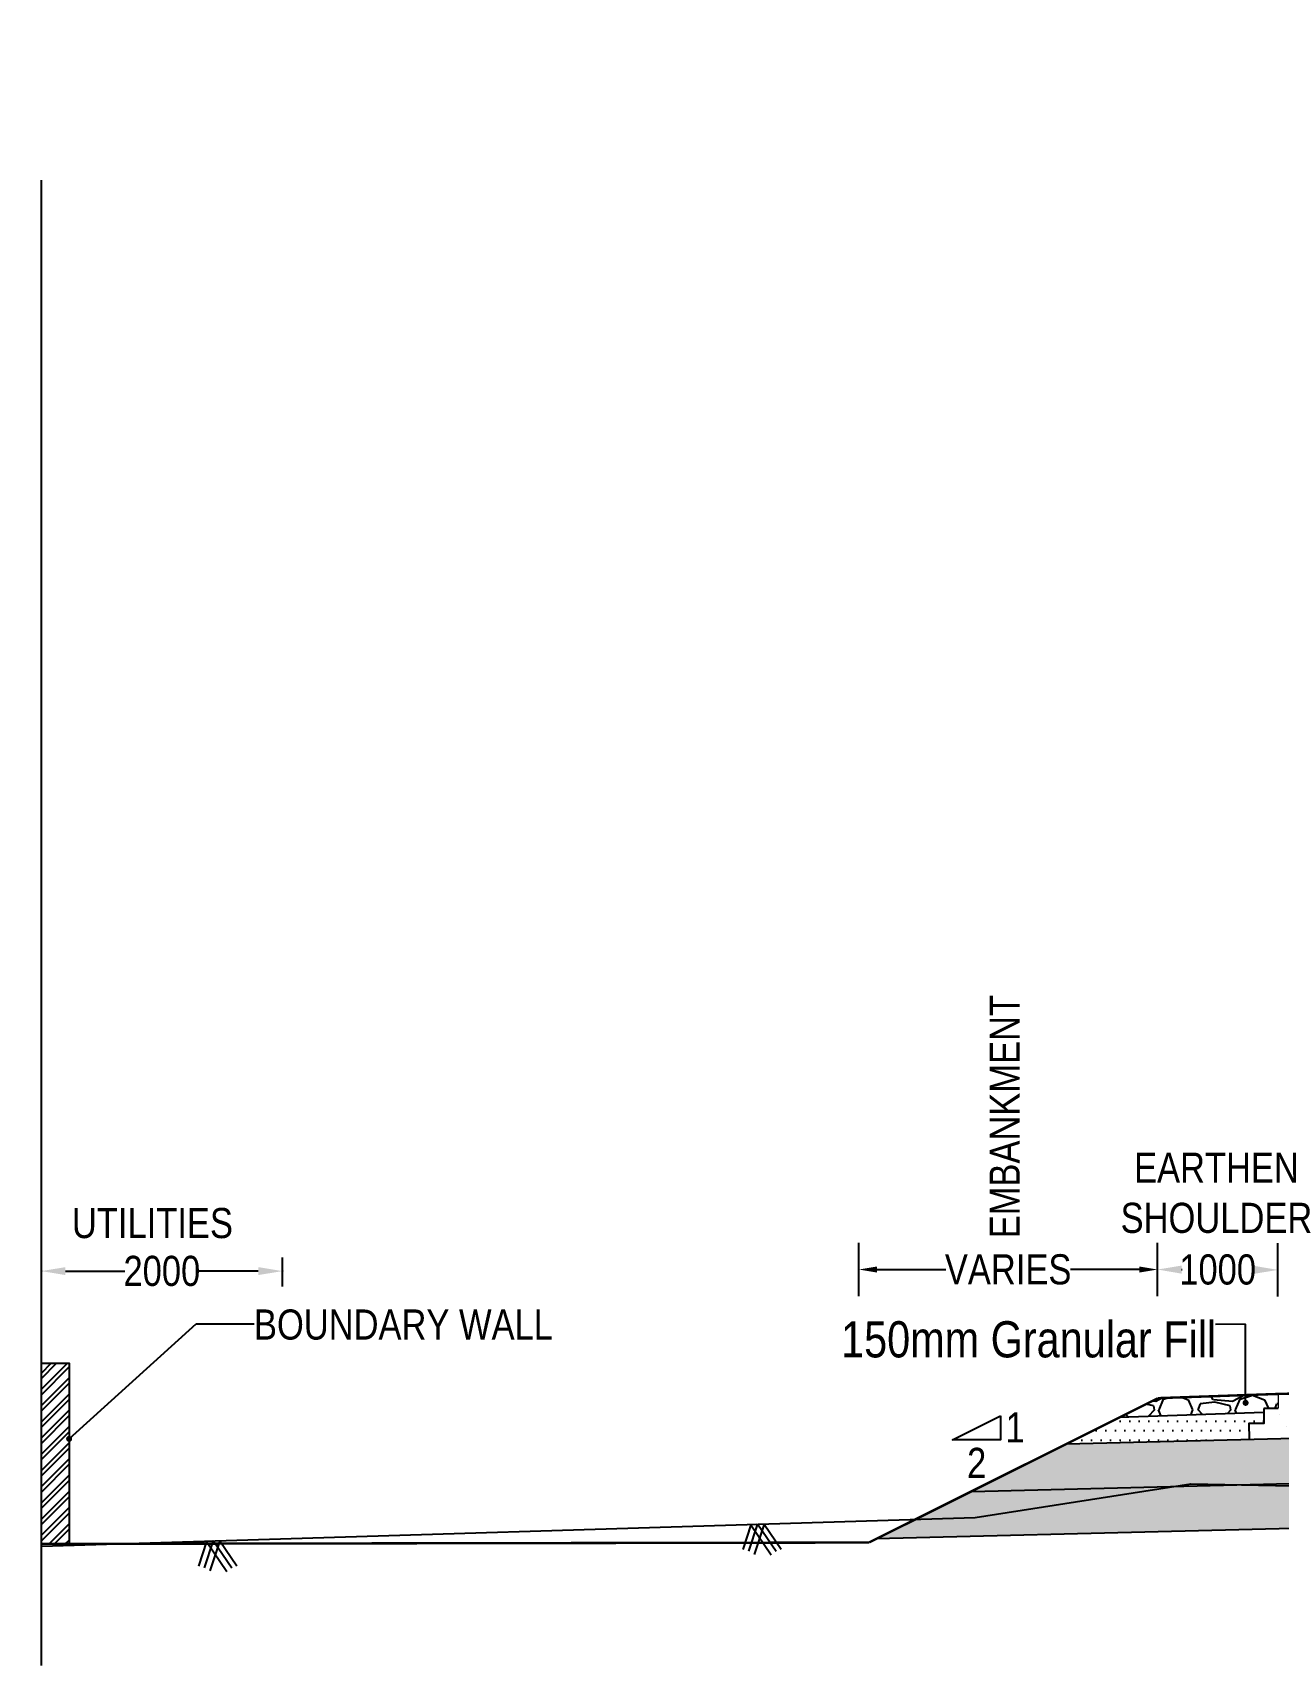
# Model space of a CAD drawing. Header units: millimetres. Extents: x 207528 to 778454, y -364692 to 101323.
# Drawn here: x 668598 to 678937, y -269310 to -255756 of the extents above; entities that cross this region are included whole.
import ezdxf

# ---------------------------------------------------------------- set-up
doc = ezdxf.new("R2010")
doc.units = ezdxf.units.MM
for name, color, linetype in [('Dim', 253, 'Continuous'), ('Dimension', 253, 'Continuous'), ('hatch', 253, 'Continuous'), ('Proposed ROW', 241, 'MNEW')]:
    doc.layers.add(name, color=color, linetype=linetype)
doc.styles.add('DIM', font='ARIALN.TTF', dxfattribs={"height": 250})
doc.styles.add('isocp 100', font='isocp.shx', dxfattribs={"height": 200})
doc.styles.get("Standard").update_dxf_attribs({"font": 'arial.ttf'})
doc.linetypes.add('MNEW', pattern='A,26.152623,-1.048632,["PROW",Standard,S=1.75,R=0,X=0,Y=-0.975095],-7.693777,26.152623', length=61.047655)
doc.dimstyles.new('DIM', dxfattribs={"dimtxt": 250, "dimasz": 200, "dimexe": 0.18, "dimexo": 0.0625, "dimgap": 0.09, "dimtad": 0, "dimtih": 1, "dimtoh": 1, "dimdec": 0, "dimzin": 0, "dimdsep": 46, "dimtxsty": 'DIM', "dimcen": 0.09, "dimclrd": 256, "dimclrt": 7, "dimadec": 0, "dimazin": 0, "dimtfac": 1, "dimtdec": 0, "dimtofl": 0, "dimtmove": 0, "dimatfit": 3, "dimfxl": 1, "dimtolj": 1, "dimtzin": 0, "dimarcsym": 0})
doc.dimstyles.new('new', dxfattribs={"dimtxt": 150, "dimasz": 150, "dimexe": 100, "dimexo": 0.1, "dimgap": 0.09, "dimtad": 0, "dimtih": 1, "dimtoh": 1, "dimdec": 0, "dimzin": 0, "dimdsep": 46, "dimtxsty": 'DIM', "dimcen": 0.09, "dimclrd": 256, "dimclrt": 252, "dimadec": 0, "dimazin": 0, "dimtfac": 1, "dimtdec": 0, "dimtofl": 0, "dimtmove": 0, "dimatfit": 3, "dimfxl": 1, "dimtolj": 1, "dimtzin": 0, "dimlwd": -1, "dimarcsym": 0})
doc.dimstyles.new('NH30A_100', dxfattribs={"dimscale": 100, "dimtxt": 2, "dimasz": 2, "dimexe": 1, "dimexo": 1, "dimgap": 1, "dimtad": 1, "dimdec": 0, "dimdsep": 46, "dimtxsty": 'isocp 100', "dimcen": 0.5, "dimclrd": 47, "dimclre": 47, "dimclrt": 1, "dimadec": 0, "dimazin": 0, "dimtfac": 1, "dimtdec": 0, "dimtmove": 0, "dimatfit": 3, "dimfxl": 1, "dimtolj": 1, "dimtzin": 0, "dimarcsym": 0})

# ---------------------------------------------------------------- blocks, each defined once
blk = doc.blocks.new('*D711')
at = {"layer": 'Defpoints', "color": 0, "transparency": 16777216}
for p in [(697551, -256097), (697541, -257733), (697551, -257733)]:
    blk.add_point(p, dxfattribs=at)
at = {"layer": 'Dim', "color": 47, "lineweight": -2, "transparency": 16777216}
for p, q in [((697541, -257633), (697541, -255997)), ((697551, -257633), (697551, -255997)), ((697341, -256097), (697141, -256097)), ((697541, -256097), (697551, -256097)), ((697751, -256097), (699691, -256097))]:
    blk.add_line(p, q, dxfattribs=at)
at = {"layer": 'Dim', "color": 47, "transparency": 16777216}
for points in [[(697341, -256064), (697341, -256130), (697541, -256097)], [(697751, -256064), (697751, -256130), (697551, -256097)]]:
    blk.add_solid(points, dxfattribs=at)
at = {"layer": 'Dim', "color": 1, "transparency": 16777216, "insert": (698821, -255887), "char_height": 200, "width": 159266.94, "attachment_point": 5, "style": 'isocp 100'}
blk.add_mtext('\\A1;10 (EXP. GAP)', dxfattribs=at)
blk = doc.blocks.new('*D721')
at = {"layer": 'Defpoints', "color": 0, "transparency": 16777216}
for p in [(668670, -265980), (668670, -266037), (670670, -265981)]:
    blk.add_point(p, dxfattribs=at)
at = {"layer": 'Dimension', "color": 0, "lineweight": -2, "transparency": 16777216}
for p, q in [((668670, -266036), (668670, -266037)), ((670670, -266036), (670670, -266037))]:
    blk.add_line(p, q, dxfattribs=at)
at = {"layer": 'Dimension', "lineweight": -2, "transparency": 16777216}
for p, q in [((668870, -266037), (669363, -266037)), ((670470, -266037), (669978, -266037))]:
    blk.add_line(p, q, dxfattribs=at)
at = {"layer": 'Dimension', "transparency": 16777216}
for points in [[(668870, -266004), (668870, -266070), (668670, -266037)], [(670470, -266004), (670470, -266070), (670670, -266037)]]:
    blk.add_solid(points, dxfattribs=at)
at = {"layer": 'Dimension', "color": 7, "transparency": 16777216, "insert": (669670, -266037), "char_height": 250, "attachment_point": 5, "style": 'DIM'}
blk.add_mtext('\\A1;2000', dxfattribs=at)
blk = doc.blocks.new('*D725')
at = {"layer": 'Defpoints', "color": 0, "transparency": 16777216}
for p in [(677934, -266024), (677934, -266024), (678933, -266027)]:
    blk.add_point(p, dxfattribs=at)
at = {"layer": 'Dim', "color": 0, "lineweight": -2, "transparency": 16777216}
for p, q in [((677934, -266024), (677934, -266024)), ((678933, -266027), (678933, -266027))]:
    blk.add_line(p, q, dxfattribs=at)
at = {"layer": 'Dim', "lineweight": -2, "transparency": 16777216}
for p, q in [((678134, -266024), (678137, -266024)), ((678733, -266027), (678730, -266027))]:
    blk.add_line(p, q, dxfattribs=at)
at = {"layer": 'Dim', "transparency": 16777216}
for points in [[(678134, -265991), (678133, -266058), (677934, -266024)], [(678733, -265993), (678733, -266060), (678933, -266027)]]:
    blk.add_solid(points, dxfattribs=at)
at = {"layer": 'Dim', "color": 7, "transparency": 16777216, "insert": (678433, -266025), "char_height": 250, "attachment_point": 5, "style": 'DIM'}
blk.add_mtext('\\A1;1000', dxfattribs=at)
blk = doc.blocks.new('*D726')
at = {"layer": 'Defpoints', "color": 0, "transparency": 16777216}
for p in [(675455, -266024), (675455, -266024), (677934, -266024)]:
    blk.add_point(p, dxfattribs=at)
at = {"layer": 'Dimension', "color": 0, "lineweight": -2, "transparency": 16777216}
for p, q in [((675455, -266024), (675455, -266023)), ((677934, -266024), (677934, -266024))]:
    blk.add_line(p, q, dxfattribs=at)
at = {"layer": 'Dimension', "lineweight": -2, "transparency": 16777216}
for p, q in [((675605, -266024), (676177, -266024)), ((677784, -266024), (677211, -266024))]:
    blk.add_line(p, q, dxfattribs=at)
at = {"layer": 'Dimension', "transparency": 16777216}
for points in [[(675605, -265999), (675605, -266049), (675455, -266024)], [(677784, -265999), (677784, -266049), (677934, -266024)]]:
    blk.add_solid(points, dxfattribs=at)
at = {"layer": 'Dimension', "color": 7, "transparency": 16777216, "insert": (676694, -266024), "char_height": 250, "attachment_point": 5, "style": 'DIM'}
blk.add_mtext('\\A1;VARIES', dxfattribs=at)

msp = doc.modelspace()

# ---------------------------------------------------------------- hatches: boundary and pattern name
at = {"layer": 'Dim'}
h = msp.add_hatch(dxfattribs=at)
h.set_pattern_fill('ANSI32', scale=10)
h.set_pattern_definition([(45, (352870.82, -323647.35), (-67.35192, 67.35192), []), (45, (352915.73, -323647.35), (-67.35192, 67.35192), [])])
h.paths.add_polyline_path([(668670.4, -268301.9), (668670.4, -266801.9), (668900.4, -266801.9), (668900.4, -268301.9)])
h = msp.add_hatch(dxfattribs=at)
h.set_pattern_fill('AR-CONC', color=256, scale=3)
h.set_pattern_definition([(50, (587179.12, -280580.77), (546.554, -47.8173), [57.15, -628.65]), (355, (587179.1, -280580.77), (-105.7303, 573.1705), [45.72, -502.9218]), (100.45144, (587224.67, -280584.75), (440.8237, 525.3533), [48.57, -534.2707]), (46.1842, (587179.1, -280428.4), (813.237, -126.127), [85.725, -942.975]), (96.6356, (587246.9, -280438.9), (712.2124, 742.2784), [72.855, -801.407]), (351.18415, (587179.1, -280428.4), (712.2124, 742.2784), [68.58, -754.379]), (21, (587255.32, -280466.47), (454.8432, -306.7956), [57.15, -628.65]), (326, (587255.3, -280466.47), (185.406, 552.564), [45.72, -502.92]), (71.45144, (587293.2, -280492.04), (640.2493, 245.7683), [48.57, -534.2698]), (37.5, (587179.12, -280580.77), (9.2658, 253.6651), [0, -496.824, 0, -510.54, 0, -504.825]), (7.5, (587179.12, -280580.77), (200.459, 300.5417), [0, -291.084, 0, -485.394, 0, -192.405]), (327.5, (587009.2, -280580.77), (406.7718, -17.18623), [0, -190.5, 0, -594.36, 0, -788.67]), (317.5, (586933, -280580.77), (444.3875, 76.2795), [0, -247.65, 0, -394.716, 0, -560.07])])
h.paths.add_polyline_path([(678789.8, -267180.4), (680210.8, -267144.9), (681108.5, -267216.3), (682291.7, -267272.3), (683830.2, -267280.2), (685132.9, -267219.3), (686299.1, -267201.1), (686299.1, -267252.5), (678789.8, -267430.5)])
h.paths.add_polyline_path([(680210.8, -267144.9), (685789.8, -267005.4), (686299.1, -266992.6), (686299.1, -267201.1), (685132.9, -267219.3), (683830.2, -267280.2), (682291.7, -267272.3), (681108.5, -267216.3)])
at = {"layer": 'hatch'}
h = msp.add_hatch(dxfattribs=at)
h.set_pattern_fill('GRAVEL', color=11, scale=25)
h.set_pattern_definition([(228.012788, (371834.01, -334502.446), (-5080.0000004, -5714.9999996), [85.4304, -8457.6209]), (184.969741, (371776.86, -334565.946), (7619.999997, 635.0000362), [146.6012, -14513.5122]), (132.510447, (371630.81, -334578.646), (6350.0000027, -6984.9999976), [103.3704, -10233.6807]), (267.273689, (371383.16, -334737.396), (635.0000013, 12700), [133.5011, -13216.6094]), (292.833654, (371376.81, -334870.746), (-3175.0000003, 7620), [130.9084, -12959.9519]), (357.273689, (371427.61, -334991.396), (-12700, 635.0000013), [133.5011, -13216.6094]), (37.6942405, (371560.96, -334997.746), (-8254.9999996, -6350.0000005), [176.5484, -17478.2788]), (72.255328, (371700.66, -334889.796), (4445.0000012, 13969.9999996), [166.6799, -16501.3142]), (121.429566, (371751.46, -334731.046), (-5080.0000007, 8254.9999996), [133.9532, -13261.3864]), (175.236358, (371681.61, -334616.746), (6985, -635.000001), [152.9283, -7493.4842]), (222.397438, (371529.21, -334604.046), (-7619.9999998, -6985.0000003), [197.7695, -19579.1931]), (138.814075, (372011.81, -334743.746), (-4445, 3810), [67.5011, -6682.6415]), (171.469234, (371961.01, -334699.296), (8255.0000002, -1269.9999986), [128.4205, -12713.6597]), (225, (371834, -334680.25), (-9e-14, -635), [89.8023, -808.2233]), (203.19859, (371789.56, -334604.05), (3175, 1270), [48.3603, -4787.6556]), (291.80141, (371745.11, -334623.1), (-635, 1905), [68.3914, -3351.1882]), (30.963757, (371770.51, -334686.6), (1905, 1270), [111.0799, -3591.5745]), (161.56505, (371865.76, -334629.45), (1270, -635), [80.3218, -1927.7245]), (16.38954, (371376.81, -334623.096), (6350, 1905), [112.522, -11139.7067]), (70.346176, (371484.76, -334591.346), (-2540, -6985), [94.3997, -9345.5539]), (293.19859, (371865.76, -334502.45), (-1270, 3175), [96.72, -4739.2959]), (343.61046, (371903.86, -334591.346), (-6350, 1904.9999996), [112.522, -11139.7067]), (339.443955, (371376.81, -335016.796), (-3175, 1270), [108.5088, -5316.9336]), (294.77514, (371478.41, -335054.896), (-3175.000004, 6984.999998), [90.918, -9000.8983]), (66.80141, (371872.11, -335137.45), (1270, 3175), [96.72, -4739.2959]), (17.354025, (371910.21, -335048.546), (-8255, -2540.0000005), [106.4457, -10538.094]), (69.443955, (371560.96, -335137.446), (-1270, -3175), [54.2544, -5371.188]), (101.309932, (371834.01, -335137.45), (-635, 2540), [32.3787, -3205.4987]), (165.963757, (371827.66, -335105.7), (1905, -635), [130.9084, -2487.2636]), (186.009006, (371700.66, -335073.946), (6350, 635.0000003), [121.3167, -12010.3412]), (303.69007, (371770.51, -334743.75), (-635, 1270), [91.581, -2197.9441]), (353.157227, (371821.31, -334819.946), (10795, -1269.9999994), [159.8892, -15829.0023]), (60.945396, (371980.06, -334838.996), (-2540, -4445), [65.377, -6472.3481]), (90, (372011.8, -334781.85), (-635, 635), [38.1, -596.9]), (120.256437, (371687.96, -335054.896), (2540, -4445), [88.2167, -8733.4852]), (48.012787, (371643.51, -334978.696), (5080.0000004, 5714.9999996), [170.8607, -8372.1905]), (0, (371757.8, -334851.7), (635, 635), [165.1, -469.9]), (325.304846, (371922.91, -334851.696), (6350.0000024, -4444.9999966), [100.4024, -9939.8292]), (254.054604, (372005.46, -334908.85), (-635, -2540), [92.4573, -4530.4125]), (207.645975, (371980.06, -334997.746), (-12065.0000004, -6349.9999992), [150.5363, -14903.1161]), (175.426079, (371846.71, -335067.596), (-8255, 635), [159.2574, -15766.4616])])
h.paths.add_polyline_path([(677614.7, -267253), (677937.6, -267091.6), (678936.6, -267056.7), (678937.1, -267056.7), (678937.1, -267176.8), (678816.5, -267176.8), (678816.5, -267211)])
h = msp.add_hatch(dxfattribs=at)
h.set_pattern_fill('GRAVEL', color=11, scale=25)
h.set_pattern_definition([(228.01279, (587636.322, -279945.77), (-5080, -5715), [85.4304, -8457.621]), (184.96974, (587579.172, -280009.27), (7619.999997, 635.000036), [146.6012, -14513.5122]), (132.510447, (587433.122, -280021.97), (6350.000003, -6984.999998), [103.3704, -10233.6807]), (267.27369, (587185.472, -280180.72), (635.000001, 12700), [133.501, -13216.6094]), (292.833654, (587179.122, -280314.07), (-3175, 7620), [130.9084, -12959.952]), (357.27369, (587229.922, -280434.72), (-12700, 635.000001), [133.501, -13216.6094]), (37.69424, (587363.272, -280441.07), (-8254.9999996, -6350.0000005), [176.5484, -17478.279]), (72.255328, (587502.972, -280333.12), (4445.000001, 13969.9999996), [166.68, -16501.314]), (121.429566, (587553.772, -280174.37), (-5080.000001, 8255), [133.9532, -13261.3864]), (175.23636, (587483.92, -280060.07), (6985, -635), [152.9283, -7493.4842]), (222.397438, (587331.522, -280047.37), (-7619.9999998, -6985.0000003), [197.7695, -19579.193]), (138.814075, (587814.12, -280187.07), (-4445, 3810), [67.501, -6682.6415]), (171.469234, (587763.322, -280142.62), (8255, -1269.999999), [128.4205, -12713.6597]), (225, (587636.32, -280123.57), (-9e-14, -635), [89.8023, -808.2233]), (203.19859, (587591.87, -280047.37), (3175, 1270), [48.3603, -4787.6556]), (291.80141, (587547.42, -280066.42), (-635, 1905), [68.3914, -3351.1882]), (30.96376, (587572.82, -280129.92), (1905, 1270), [111.08, -3591.5745]), (161.56505, (587668.07, -280072.77), (1270, -635), [80.3218, -1927.7245]), (16.38954, (587179.122, -280066.42), (6350, 1905), [112.522, -11139.7067]), (70.346176, (587287.072, -280034.67), (-2540, -6985), [94.3997, -9345.554]), (293.19859, (587668.07, -279945.77), (-1270, 3175), [96.72, -4739.296]), (343.61046, (587706.172, -280034.67), (-6350, 1905), [112.522, -11139.7067]), (339.443955, (587179.12, -280460.12), (-3175, 1270), [108.5088, -5316.9336]), (294.77514, (587280.722, -280498.22), (-3175.000004, 6984.999998), [90.918, -9000.8983]), (66.80141, (587674.42, -280580.77), (1270, 3175), [96.72, -4739.296]), (17.354025, (587712.522, -280491.87), (-8255, -2540), [106.4457, -10538.094]), (69.443955, (587363.27, -280580.77), (-1270, -3175), [54.2544, -5371.188]), (101.30993, (587636.32, -280580.77), (-635, 2540), [32.3787, -3205.4987]), (165.96376, (587629.97, -280549.02), (1905, -635), [130.9084, -2487.2636]), (186.009006, (587502.972, -280517.27), (6350, 635), [121.3167, -12010.3412]), (303.69007, (587572.82, -280187.07), (-635, 1270), [91.581, -2197.944]), (353.157227, (587623.622, -280263.27), (10795, -1269.9999994), [159.8892, -15829.0023]), (60.945396, (587782.37, -280282.32), (-2540, -4445), [65.377, -6472.348]), (90, (587814.1, -280225.2), (-635, 635), [38.1, -596.9]), (120.256437, (587490.272, -280498.22), (2540, -4445), [88.2167, -8733.4852]), (48.01279, (587445.822, -280422.02), (5080, 5715), [170.8607, -8372.1905]), (0, (587560.1, -280295), (635, 635), [165.1, -469.9]), (325.304846, (587725.222, -280295.02), (6350.000002, -4444.999997), [100.4024, -9939.829]), (254.0546, (587807.77, -280352.17), (-635, -2540), [92.4573, -4530.4125]), (207.645975, (587782.372, -280441.07), (-12065.0000004, -6349.999999), [150.5363, -14903.116]), (175.42608, (587649.022, -280510.92), (-8255, 635), [159.2574, -15766.4616])])
h.paths.add_polyline_path([(677179.3, -267470.7), (676388.9, -267865.8), (686299.1, -267618.1), (686299.1, -267242.7)])
h = msp.add_hatch(dxfattribs=at)
h.set_pattern_fill('DOTS', scale=50)
h.set_pattern_definition([(0, (632578.165, -344037.69), (39.6875, 79.375), [0, -79.375])])
h.paths.add_polyline_path([(677179.3, -267470.7), (677629.9, -267252.5), (678816.5, -267202.1), (678816.5, -267220.5), (678816.5, -267228.6), (678816.5, -267239.3), (678816.5, -267252.6), (678816.5, -267301.8), (678691.5, -267301.8), (678694.8, -267432.8)])
h = msp.add_hatch(dxfattribs=at)
h.set_pattern_fill('DOTS', color=25, scale=50)
h.set_pattern_definition([(0, (587179.12, -280580.77), (39.6875, 79.375), [0, -79.375])])
h.paths.add_polyline_path([(676388.9, -267865.8), (675599.5, -268260.4), (686299.1, -267993), (686299.1, -267618.1), (686162.9, -267621.5)])

# ---------------------------------------------------------------- linework, layer by layer
for points, const_width in [([(678936.6, -267056.7), (685925.5, -266881.9)], 20), ([(677937.6, -267091.6), (675539.5, -268290.4)], 20), ([(678936.6, -267056.7), (677937.6, -267091.6)], 20), ([(678937.1, -267056.8), (678937.1, -267176.8)], 10), ([(675539.5, -268290.4), (668670.4, -268301.9)], 20)]:
    msp.add_lwpolyline(points, dxfattribs=dict(const_width=const_width))
for points in [[(677179.3, -267470.7), (686299.1, -267242.7)], [(678816.5, -267211), (677614.7, -267253)], [(678816.5, -267176.8), (678816.5, -267301.8), (678691.5, -267301.8), (678694.8, -267432.8)], [(678816.5, -267176.8), (678816.5, -267301.8), (678691.5, -267301.8), (678694.8, -267432.8)], [(678936.5, -267176.8), (678816.5, -267176.8)], [(678936.5, -267176.8), (678816.5, -267176.8)], [(676388.9, -267865.8), (686299.1, -267618.1)], [(686299.1, -267993), (675599.5, -268260.4)]]:
    msp.add_lwpolyline(points)
at = {"layer": 'Dim'}
for points in [[(670670.4, -266163.5), (670670.4, -265922.9)], [(675454.7, -266244.9), (675454.7, -265801.6)], [(677933.6, -266245.4), (677933.6, -265802)], [(678933.1, -266248.9), (678933.1, -265805.6)], [(674559.3, -268143), (674491.3, -268347.6)], [(674614.5, -268135.5), (674538.8, -268363.4)], [(674559.3, -268143), (674726.4, -268391.4)], [(674669.3, -268137.3), (674585.9, -268388.5)], [(674614.5, -268135.5), (674767.9, -268363.4)], [(674669.3, -268137.3), (674809.1, -268344.9)], [(670041.6, -268281.2), (669973.7, -268485.8)], [(670096.8, -268273.6), (670021.1, -268501.5)], [(670041.6, -268281.2), (670208.8, -268529.5)], [(670151.7, -268275.4), (670068.3, -268526.6)], [(670096.8, -268273.6), (670250.2, -268501.6)], [(670151.7, -268275.4), (670291.4, -268483)]]:
    msp.add_lwpolyline(points, dxfattribs=at)
at = {"layer": 'Dim', "color": 7}
msp.add_lwpolyline([(668670.4, -268301.9), (668670.4, -266801.9), (668900.4, -266801.9), (668900.4, -268301.9)], close=True, dxfattribs=at)
at = {"layer": 'Dim'}
msp.add_lwpolyline([(676631.3, -267237.2), (676631.3, -267437.2), (676231.3, -267437.2)], close=True, dxfattribs=at)
at = {"layer": 'Dimension', "linetype": 'Continuous', "ltscale": 10, "flags": 128}
msp.add_lwpolyline([(668670.4, -268320.7), (676419.3, -268083.8), (678209.5, -267802.8), (680459.4, -267847.7), (681451.6, -267968.3), (682817.6, -268055), (685299.9, -268034.5), (686174.9, -267664.8), (689351.4, -267530.4), (692768.6, -267247.3), (698669.8, -267072.9)], dxfattribs=at)
at = {"layer": 'Proposed ROW', "lineweight": -3, "ltscale": 3, "flags": 128}
msp.add_lwpolyline([(668670.4, -269309.9), (668670.4, -256981)], dxfattribs=at)

# ---------------------------------------------------------------- texts
at = {"layer": 'Dim', "insert": (676665.1, -264754.7), "char_height": 250, "width": 5325.312, "attachment_point": 5, "rotation": 90, "style": 'DIM'}
msp.add_mtext('\\A1;EMBANKMENT', dxfattribs=at)
at = {"layer": 'Dim', "char_height": 250, "attachment_point": 5, "style": 'DIM'}
for s, insert in [('EARTHEN \\PSHOULDER', (678422.8, -265388.2)), ('UTILITIES', (669591.9, -265639.7)), ('1', (676751.9, -267334.4)), ('2', (676432.8, -267629.1))]:
    msp.add_mtext_dynamic_manual_height_columns(s, width=5325.312, gutter_width=1250, heights=[0], dxfattribs=dict(at, insert=insert))
at = {"layer": 'Dim', "color": 7, "insert": (671675.3, -266482.3), "char_height": 250, "attachment_point": 5, "style": 'DIM'}
msp.add_mtext_dynamic_manual_height_columns('BOUNDARY WALL', width=5325.312, gutter_width=1250, heights=[0], dxfattribs=at)
at = {"layer": 'Dimension', "color": 7, "insert": (678420.3, -266605.4), "char_height": 300, "attachment_point": 6, "style": 'DIM'}
msp.add_mtext('\\A1;150mm Granular Fill', dxfattribs=at)

# ---------------------------------------------------------------- dimensions: what is measured, and where the dimension line sits
at = {"layer": 'Dim'}
dim = msp.add_linear_dim(base=(697550.7, -256096.9), p1=(697540.7, -257732.8), p2=(697550.7, -257732.8), text='<> (EXP. GAP)', dimstyle='NH30A_100', dxfattribs=at)
dim.commit()
dim.dimension.update_dxf_attribs({"geometry": '*D711', "text_midpoint": (698820.6, -255886.9)})
dim = msp.add_aligned_dim(p1=(678933.1, -266027.3), p2=(677933.6, -266023.5), distance=0, dimstyle='DIM', dxfattribs=at)
dim.commit()
dim.dimension.update_dxf_attribs({"geometry": '*D725', "text_midpoint": (678433.3, -266025.4)})
at = {"layer": 'Dimension'}
dim = msp.add_linear_dim(base=(668670.4, -266037), p1=(670670.4, -265980.9), p2=(668670.4, -265979.7), text='2000', dimstyle='DIM', override={"dimfxl": 1.25, "dimfxlon": 1}, dxfattribs=at)
dim.commit()
dim.dimension.update_dxf_attribs({"geometry": '*D721', "text_midpoint": (669670.4, -266037)})
dim = msp.add_aligned_dim(p1=(677933.6, -266023.9), p2=(675454.7, -266023.6), distance=0, text='VARIES', dimstyle='DIM', override={"dimtxt": 200, "dimasz": 150, "dimfxl": 1.25, "dimfxlon": 1}, dxfattribs=at)
dim.commit()
dim.dimension.update_dxf_attribs({"geometry": '*D726', "text_midpoint": (676694.2, -266023.8)})

# ---------------------------------------------------------------- leaders
for points in [[(668900.4, -267429.8), (669955.7, -266476.1), (670437.2, -266476.1)], [(678665.1, -267130.9), (678665.1, -266478.1), (678414.9, -266480.8)]]:
    msp.add_leader(points, dimstyle='new', override={"dimasz": 50, "dimclrd": 256, "dimldrblk": 'Dot'}, dxfattribs=at)

doc.saveas('drawing.dxf')
